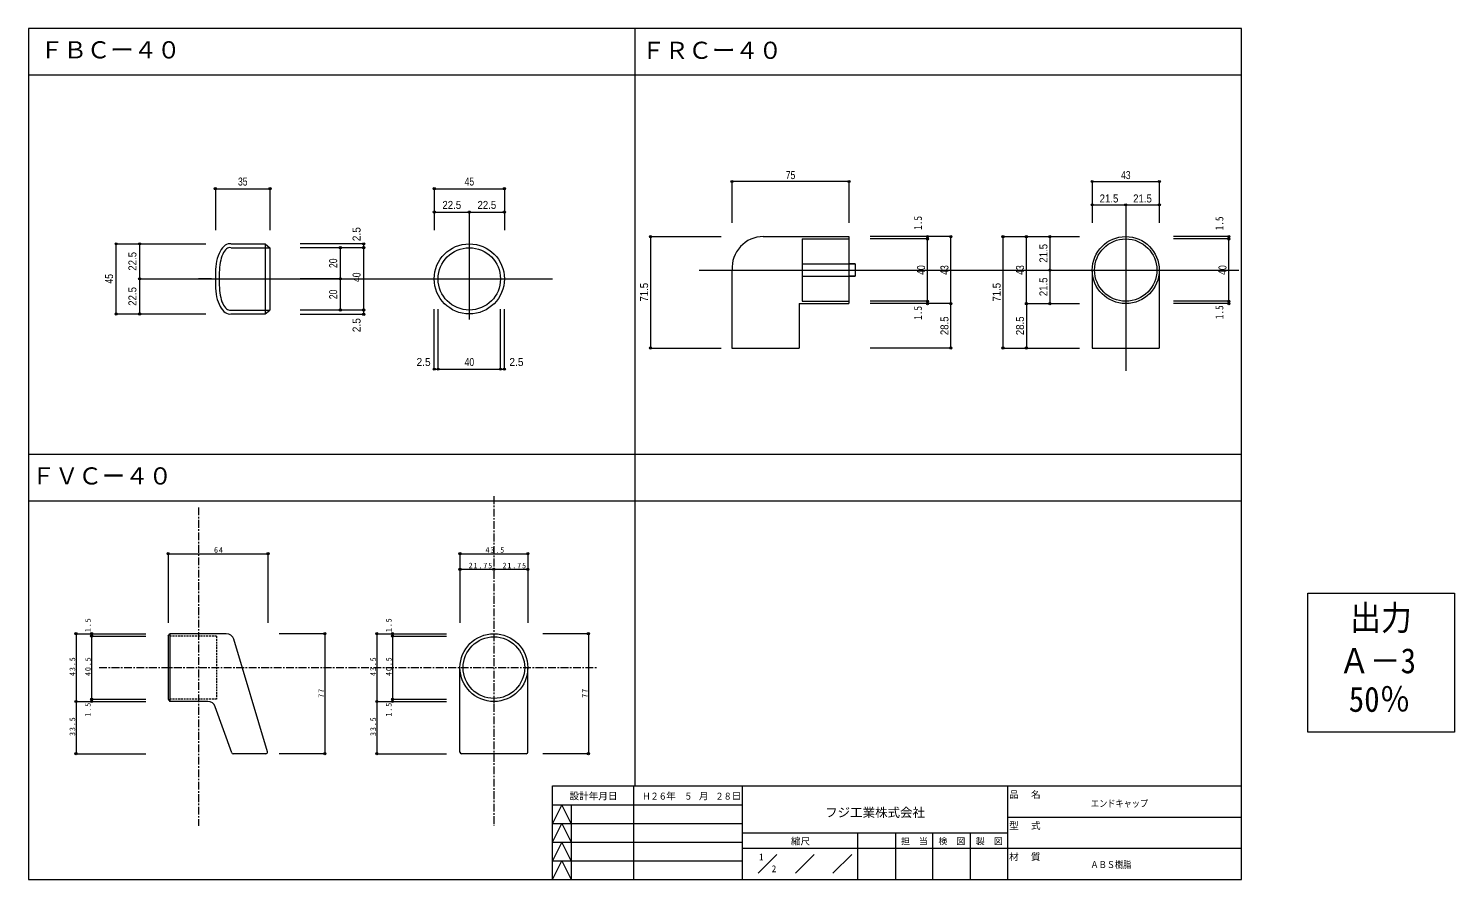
# Model space of a CAD drawing. Units: millimetres on the paper. Extents: x -394 to 521, y -271 to 275.
import ezdxf
from ezdxf.enums import TextEntityAlignment as Align

# ---------------------------------------------------------------- set-up
doc = ezdxf.new("R2010")
doc.units = ezdxf.units.MM
doc.header["$PDMODE"] = 32
doc.header["$PDSIZE"] = 1.4
doc.linetypes.add('CHAIN1', pattern=[8, 5, -1, 1, -1])
doc.linetypes.add('DASHED1', pattern=[1.8, 1.2, -0.6])
for name, color, linetype, lineweight in [('0-0', 3, 'Continuous', 9), ('1-0', 1, 'CHAIN1', 9), ('1-1', 4, 'Continuous', 18), ('1-A', 3, 'Continuous', 9)]:
    doc.layers.add(name, color=color, linetype=linetype, lineweight=lineweight)
doc.styles.add('HGPｺﾞｼｯｸM', font='')
doc.styles.add('ＭＳ ゴシック', font='')
doc.styles.get('HGPｺﾞｼｯｸM').set_extended_font_data('HGPｺﾞｼｯｸM')
doc.styles.get('ＭＳ ゴシック').set_extended_font_data('MS Gothic')

msp = doc.modelspace()

# ---------------------------------------------------------------- linework, layer by layer
at = {"layer": '0-0', "color": 7}
for p, q in [((-4.898, 275.219), (-4.898, -210.781)), ((384.102, 245.219), (-393.898, 245.219)), ((-242.023, 137.072), (-239.023, 134.572)), ((-242.023, 92.072), (-239.023, 94.572)), ((-393.898, 2.219), (384.102, 2.219)), ((-393.898, -27.781), (384.102, -27.781))]:
    msp.add_line(p, q, dxfattribs=at)
at = {"layer": '0-0'}
for p, q in [((57.326, 177.068), (57.326, 150.577)), ((132.326, 177.068), (57.326, 177.068)), ((57.326, 177.068), (57.326, 150.577)), ((132.326, 177.068), (132.326, 150.577)), ((132.326, 177.068), (132.326, 150.577)), ((288.377, 177.068), (288.377, 150.577)), ((288.377, 177.068), (331.377, 177.068)), ((288.377, 177.068), (288.377, 162.068)), ((331.377, 177.068), (331.377, 150.577)), ((331.377, 177.068), (331.377, 162.068)), ((-274.023, 172.426), (-274.023, 145.934)), ((-274.023, 172.426), (-274.023, 145.934)), ((-274.023, 172.426), (-239.023, 172.426)), ((-274.023, 172.426), (-274.023, 145.934)), ((-239.023, 172.426), (-239.023, 145.934)), ((-239.023, 172.426), (-239.023, 145.934)), ((-239.023, 172.426), (-239.023, 145.934)), ((-133.669, 172.426), (-133.669, 145.934)), ((-133.669, 172.426), (-88.669, 172.426)), ((-133.669, 172.426), (-133.669, 157.426)), ((-88.669, 172.426), (-88.669, 145.934)), ((-88.669, 172.426), (-88.669, 157.426)), ((-133.669, 157.426), (-111.169, 157.426)), ((-133.669, 157.426), (-133.669, 145.934)), ((-111.169, 157.426), (-111.169, 145.934)), ((288.377, 162.068), (309.877, 162.068)), ((288.377, 162.068), (288.377, 150.577)), ((309.877, 162.068), (309.877, 150.577)), ((309.877, 162.068), (331.377, 162.068)), ((331.377, 162.068), (331.377, 150.577)), ((5.039, 141.715), (50.456, 141.715)), ((5.039, 141.715), (5.039, 70.215)), ((5.039, 141.715), (50.456, 141.715)), ((197.698, 141.715), (146.005, 141.715)), ((182.698, 141.715), (146.005, 141.715)), ((182.698, 140.215), (146.005, 140.215)), ((182.698, 140.215), (146.005, 140.215)), ((182.698, 141.715), (182.698, 140.215)), ((197.698, 141.715), (182.698, 141.715)), ((182.698, 100.215), (182.698, 140.215)), ((197.698, 98.715), (197.698, 141.715)), ((231.181, 141.715), (280.322, 141.715)), ((231.181, 70.215), (231.181, 141.715)), ((231.181, 141.715), (246.181, 141.715)), ((246.181, 141.715), (280.322, 141.715)), ((246.181, 98.715), (246.181, 141.715)), ((246.181, 141.715), (261.181, 141.715)), ((261.181, 141.715), (261.181, 120.215)), ((261.181, 141.715), (280.322, 141.715)), ((376.033, 141.715), (340.423, 141.715)), ((376.033, 140.215), (340.423, 140.215)), ((376.033, 140.215), (340.423, 140.215)), ((376.033, 140.215), (340.423, 140.215)), ((376.033, 141.715), (376.033, 140.215)), ((376.033, 100.215), (376.033, 140.215)), ((-337.652, 137.072), (-280.27, 137.072)), ((-337.652, 137.072), (-322.652, 137.072)), ((-337.652, 92.072), (-337.652, 137.072)), ((-337.652, 137.072), (-322.652, 137.072)), ((-322.652, 137.072), (-322.652, 114.572)), ((-322.652, 137.072), (-280.27, 137.072)), ((-178.882, 137.072), (-219.625, 137.072)), ((-178.882, 137.072), (-219.625, 137.072)), ((-178.882, 134.572), (-219.625, 134.572)), ((-178.882, 134.572), (-219.625, 134.572)), ((-178.882, 134.572), (-219.625, 134.572)), ((-193.882, 134.572), (-219.625, 134.572)), ((-193.882, 114.572), (-193.882, 134.572)), ((-178.882, 134.572), (-178.882, 137.072)), ((-178.882, 91.822), (-178.882, 134.572)), ((261.181, 120.215), (280.322, 120.215)), ((-322.652, 114.572), (-280.27, 114.572)), ((-193.882, 114.572), (-219.625, 114.572)), ((-193.882, 94.572), (-193.882, 114.572)), ((-337.652, 92.072), (-280.27, 92.072)), ((-337.652, 92.072), (-322.652, 92.072)), ((-337.652, 92.072), (-322.652, 92.072)), ((-178.882, 94.572), (-219.625, 94.572)), ((-178.882, 94.572), (-219.625, 94.572)), ((-193.882, 94.572), (-219.625, 94.572)), ((-178.882, 91.822), (-219.625, 91.822)), ((-133.669, 56.629), (-133.669, 95.05)), ((-133.669, 56.629), (-133.669, 95.05)), ((-131.169, 56.629), (-131.169, 95.05)), ((-131.169, 56.629), (-131.169, 95.05)), ((-91.169, 56.629), (-91.169, 95.05)), ((-91.169, 56.629), (-91.169, 95.05)), ((-88.669, 56.629), (-88.669, 95.05)), ((182.698, 100.215), (146.005, 100.215)), ((182.698, 100.215), (146.005, 100.215)), ((197.698, 98.715), (146.005, 98.715)), ((197.698, 98.715), (146.005, 98.715)), ((197.698, 98.715), (146.005, 98.715)), ((197.698, 98.715), (182.698, 98.715)), ((197.698, 70.215), (197.698, 98.715)), ((246.181, 98.715), (280.322, 98.715)), ((246.181, 98.715), (261.181, 98.715)), ((246.181, 98.715), (246.181, 70.215)), ((246.181, 98.715), (261.181, 98.715)), ((376.033, 100.215), (340.423, 100.215)), ((376.033, 100.215), (340.423, 100.215)), ((376.033, 100.215), (340.423, 100.215)), ((376.033, 98.715), (340.423, 98.715)), ((376.033, 100.215), (376.033, 98.715)), ((5.039, 70.215), (50.456, 70.215)), ((197.698, 70.215), (146.005, 70.215)), ((197.698, 70.215), (146.005, 70.215)), ((231.181, 70.215), (280.322, 70.215)), ((231.181, 70.215), (246.181, 70.215)), ((246.181, 70.215), (280.322, 70.215)), ((246.181, 70.215), (261.181, 70.215)), ((-133.669, 56.629), (-131.169, 56.629)), ((-131.169, 56.629), (-88.669, 56.629))]:
    msp.add_line(p, q, dxfattribs=at)
at = {"layer": '0-0', "color": 1}
for p, q in [((-111.169, 157.426), (-111.169, 88.572)), ((309.877, 162.068), (309.877, 55.551)), ((36.364, 120.215), (382.388, 120.215)), ((-322.652, 114.572), (-57.849, 114.572))]:
    msp.add_line(p, q, dxfattribs=at)
at = {"layer": '0-0', "color": 4, "lineweight": 18}
for p, q in [((77.368, 141.715), (132.326, 141.715)), ((102.326, 140.215), (132.326, 140.215)), ((102.326, 140.215), (102.326, 100.215)), ((132.326, 141.715), (132.326, 98.715)), ((-264.023, 137.072), (-242.023, 137.072)), ((-264.023, 134.572), (-239.023, 134.572)), ((-242.023, 137.072), (-242.023, 92.072)), ((-239.023, 134.572), (-239.023, 94.572)), ((57.326, 120.221), (57.326, 70.215)), ((102.326, 124.215), (136.326, 124.215)), ((136.326, 124.215), (132.326, 124.215)), ((136.326, 124.215), (136.326, 116.215)), ((331.377, 120.215), (331.377, 70.215)), ((-276.577, 114.572), (-284.864, 114.572)), ((-274.023, 118.622), (-274.023, 110.522)), ((-271.523, 118.623), (-271.523, 110.522)), ((102.326, 116.215), (136.326, 116.215)), ((136.326, 116.215), (132.326, 116.215)), ((-264.023, 94.572), (-239.023, 94.572)), ((-264.023, 92.072), (-242.023, 92.072)), ((100.326, 98.715), (132.326, 98.715)), ((100.326, 98.715), (100.326, 70.215)), ((102.326, 100.215), (132.326, 100.215)), ((57.326, 70.215), (100.326, 70.215))]:
    msp.add_line(p, q, dxfattribs=at)
at = {"layer": '0-0', "color": 7, "lineweight": 18}
for p, q in [((-5.898, -210.781), (-5.898, -270.781)), ((64.102, -270.781), (64.102, -210.781)), ((234.102, -210.781), (234.102, -270.781)), ((-57.898, -222.781), (64.102, -222.781)), ((-45.898, -222.781), (-45.898, -270.781)), ((-57.898, -234.781), (64.102, -234.781)), ((234.102, -230.781), (384.102, -230.781)), ((-57.898, -246.781), (64.102, -246.781)), ((64.102, -240.781), (234.102, -240.781)), ((138.102, -270.781), (138.102, -240.781)), ((162.102, -240.781), (162.102, -270.781)), ((186.102, -270.781), (186.102, -240.781)), ((210.102, -240.781), (210.102, -270.781)), ((64.102, -250.781), (234.102, -250.781)), ((74.102, -266.781), (86.102, -254.781)), ((98.102, -266.781), (110.102, -254.781)), ((122.102, -266.781), (134.102, -254.781)), ((234.102, -250.781), (384.102, -250.781)), ((-57.898, -258.781), (64.102, -258.781))]:
    msp.add_line(p, q, dxfattribs=at)
msp.add_lwpolyline([(-393.898, -270.781), (384.102, -270.781), (384.102, 275.219), (-393.898, 275.219)], close=True, dxfattribs=at)
at = {"layer": '0-0'}
for points in [[(-111.169, 157.426), (-88.669, 157.426), (-88.669, 145.934)], [(261.181, 120.215), (261.181, 98.715), (280.322, 98.715)], [(-322.652, 114.572), (-322.652, 92.072), (-280.27, 92.072)], [(182.698, 100.215), (182.698, 98.715), (146.005, 98.715)]]:
    msp.add_lwpolyline(points, dxfattribs=at)
at = {"layer": '0-0', "color": 4, "lineweight": 18}
msp.add_lwpolyline([(288.377, 120.215), (288.377, 70.215), (331.377, 70.215)], dxfattribs=at)
at = {"layer": '0-0', "color": 7}
msp.add_lwpolyline([(426.573, -87.144), (520.739, -87.144), (520.739, -176.265), (426.573, -176.265)], close=True, dxfattribs=at)
at = {"layer": '0-0', "color": 7, "lineweight": 18}
for points in [[(-57.898, -270.781), (-57.898, -210.781), (384.102, -210.781)], [(-45.898, -234.781), (-51.898, -222.781), (-57.898, -234.781)], [(-57.898, -246.781), (-51.898, -234.781), (-45.898, -246.781)], [(-45.898, -258.781), (-51.898, -246.781), (-57.898, -258.781)], [(-57.898, -270.781), (-51.898, -258.781), (-45.898, -270.781)]]:
    msp.add_lwpolyline(points, dxfattribs=at)
at = {"layer": '0-0', "color": 4, "lineweight": 18}
for centre, radius in [((309.877, 120.215), 21.5), ((309.877, 120.215), 20), ((-111.169, 114.572), 22.5), ((-111.169, 114.572), 20)]:
    msp.add_circle(centre, radius, dxfattribs=at)
msp.add_arc((77.368, 121.672), 20, 90, 184.16037, dxfattribs=at)
for centre, major_axis, ratio, start_param, end_param in [((-264.773, 118.633), (0, 18.5), 0.5, 6.2022812, 7.8545499), ((-264.773, 118.633), (0, 16), 0.421875, 6.2022812, 7.8546), ((-264.773, 110.512), (0, -18.5), 0.5, 4.7118207, 6.3640894), ((-264.773, 110.512), (0, -16), 0.421875, 4.7117706, 6.3640894)]:
    msp.add_ellipse(centre, major_axis=major_axis, ratio=ratio, start_param=start_param, end_param=end_param, dxfattribs=at)
at = {"layer": '0-0'}
for p in [(57.326, 177.068), (132.326, 177.068), (288.377, 177.068), (331.377, 177.068), (-274.023, 172.426), (-239.023, 172.426), (-133.669, 172.426), (-88.669, 172.426), (-133.669, 157.426), (-111.169, 157.426), (-88.669, 157.426), (288.377, 162.068), (309.877, 162.068), (331.377, 162.068), (-337.652, 137.072), (-322.652, 137.072), (-178.882, 137.072), (5.039, 141.715), (182.698, 141.715), (182.698, 140.215), (197.698, 141.715), (197.698, 141.715), (231.181, 141.715), (231.181, 141.715), (246.181, 141.715), (246.181, 141.715), (261.181, 141.715), (261.181, 141.715), (376.033, 141.715), (376.033, 140.215), (-193.882, 134.572), (-178.882, 134.572), (261.181, 120.215), (-322.652, 114.572), (-193.882, 114.572), (182.698, 100.215), (376.033, 100.215), (-337.652, 92.072), (-322.652, 92.072), (-193.882, 94.572), (-178.882, 94.572), (-178.882, 91.822), (182.698, 98.715), (197.698, 98.715), (246.181, 98.715), (261.181, 98.715), (376.033, 98.715), (5.039, 70.215), (197.698, 70.215), (231.181, 70.215), (246.181, 70.215), (-133.669, 56.629), (-131.169, 56.629), (-91.169, 56.629), (-88.669, 56.629)]:
    msp.add_point(p, dxfattribs=at)
at = {"layer": '1-0'}
for p, q in [((-95.401, -24.874), (-95.401, -158.197)), ((-284.955, -32.109), (-284.955, -236.318)), ((-348.623, -134.844), (-28.84, -134.844)), ((-95.401, -158.197), (-95.401, -236.318))]:
    msp.add_line(p, q, dxfattribs=at)
at = {"layer": '1-1', "color": 3, "lineweight": 9}
for p, q in [((-117.151, -71.735), (-95.401, -71.735)), ((-95.401, -71.735), (-73.651, -71.735))]:
    msp.add_line(p, q, dxfattribs=at)
at = {"layer": '1-1'}
for p, q in [((-304.312, -114.594), (-303.312, -113.094)), ((-304.312, -114.594), (-304.312, -155.094)), ((-303.312, -113.094), (-303.312, -156.594)), ((-267.037, -113.094), (-303.312, -113.094)), ((-240.696, -188.808), (-262.246, -116.663)), ((-117.151, -189.094), (-117.151, -134.844)), ((-73.651, -189.094), (-73.651, -134.844)), ((-304.312, -155.094), (-303.312, -156.594)), ((-278.832, -156.594), (-303.312, -156.594)), ((-263.549, -189.432), (-274.125, -159.908)), ((-241.654, -190.094), (-262.608, -190.094)), ((-74.651, -190.094), (-116.151, -190.094))]:
    msp.add_line(p, q, dxfattribs=at)
at = {"layer": '1-1', "linetype": 'DASHED1'}
msp.add_line((-273.312, -114.594), (-304.312, -114.594), dxfattribs=at)
msp.add_lwpolyline([(-273.312, -114.594), (-273.312, -155.094), (-304.312, -155.094)], dxfattribs=at)
at = {"layer": '1-1'}
for radius in [21.75, 19.75]:
    msp.add_circle((-95.401, -134.844), radius, dxfattribs=at)
for centre, radius, start, end in [((-267.037, -118.094), 5, 16.63095, 90), ((-278.832, -161.594), 5, 19.70798, 90), ((-262.608, -189.094), 1, 199.70798, 270), ((-241.654, -189.094), 1, 270, 16.63095), ((-116.151, -189.094), 1, 180, 270), ((-74.651, -189.094), 1, 270, 0)]:
    msp.add_arc(centre, radius, start, end, dxfattribs=at)
at = {"layer": '1-1', "color": 3}
for p in [(-117.151, -71.735), (-95.401, -71.735), (-73.651, -71.735)]:
    msp.add_point(p, dxfattribs=at)
at = {"layer": '1-A'}
for p, q in [((-304.312, -61.735), (-240.312, -61.735)), ((-304.312, -61.735), (-304.312, -106.111)), ((-240.312, -61.735), (-240.312, -106.111)), ((-117.151, -61.735), (-73.651, -61.735)), ((-117.151, -61.735), (-117.151, -106.111)), ((-73.651, -61.735), (-73.651, -106.111)), ((-363.414, -113.094), (-363.414, -156.594)), ((-363.414, -113.094), (-318.685, -113.094)), ((-353.414, -113.094), (-353.414, -114.594)), ((-353.414, -113.094), (-318.685, -113.094)), ((-353.414, -114.594), (-318.685, -114.594)), ((-353.414, -114.594), (-353.414, -155.094)), ((-203.809, -113.094), (-233.124, -113.094)), ((-203.809, -113.094), (-203.809, -190.094)), ((-170.449, -113.094), (-170.449, -156.594)), ((-170.449, -113.094), (-125.72, -113.094)), ((-160.449, -113.094), (-160.449, -114.594)), ((-160.449, -113.094), (-125.72, -113.094)), ((-160.449, -114.594), (-125.72, -114.594)), ((-160.449, -114.594), (-160.449, -155.094)), ((-34.788, -113.094), (-64.103, -113.094)), ((-34.788, -113.094), (-34.788, -190.094)), ((-353.414, -155.094), (-318.685, -155.094)), ((-353.414, -155.094), (-353.414, -156.594)), ((-160.449, -155.094), (-125.72, -155.094)), ((-160.449, -155.094), (-160.449, -156.594)), ((-363.414, -156.594), (-318.685, -156.594)), ((-363.414, -156.594), (-363.414, -190.094)), ((-353.414, -156.594), (-318.685, -156.594)), ((-170.449, -156.594), (-125.72, -156.594)), ((-170.449, -156.594), (-170.449, -190.094)), ((-160.449, -156.594), (-125.72, -156.594)), ((-363.414, -190.094), (-318.685, -190.094)), ((-203.809, -190.094), (-233.124, -190.094)), ((-170.449, -190.094), (-125.72, -190.094)), ((-34.788, -190.094), (-64.103, -190.094))]:
    msp.add_line(p, q, dxfattribs=at)
for p in [(-304.312, -61.735), (-240.312, -61.735), (-117.151, -61.735), (-73.651, -61.735), (-363.414, -113.094), (-353.414, -113.094), (-353.414, -114.594), (-203.809, -113.094), (-170.449, -113.094), (-160.449, -113.094), (-160.449, -114.594), (-34.788, -113.094), (-353.414, -155.094), (-160.449, -155.094), (-363.414, -156.594), (-353.414, -156.594), (-170.449, -156.594), (-160.449, -156.594), (-363.414, -190.094), (-203.809, -190.094), (-170.449, -190.094), (-34.788, -190.094)]:
    msp.add_point(p, dxfattribs=at)

# ---------------------------------------------------------------- texts
at = {"layer": '0-0', "style": 'ＭＳ ゴシック'}
for s, p in [('ＦＢＣー４０', (-386.465, 252.74)), ('ＦＲＣー４０', (-0.599, 252.442)), ('ＦＶＣー４０', (-391.878, -20.65))]:
    msp.add_text(s, height=11, dxfattribs=at).set_placement(p, align=Align.BOTTOM_LEFT)
at = {"layer": '0-0'}
for s, height, style, width, p in [('75', 5.132, 'HGPｺﾞｼｯｸM', 0.8, (91.826, 177.068)), ('43', 5.132, 'HGPｺﾞｼｯｸM', 0.8, (306.877, 177.068)), ('35', 5.132, 'HGPｺﾞｼｯｸM', 0.8, (-259.523, 172.926)), ('45', 5.132, 'HGPｺﾞｼｯｸM', 0.8, (-114.169, 172.926)), ('22.5', 5.132, 'HGPｺﾞｼｯｸM', 0.9, (-128.419, 157.926)), ('22.5', 5.132, 'HGPｺﾞｼｯｸM', 0.9, (-105.919, 157.926)), ('21.5', 5.132, 'HGPｺﾞｼｯｸM', 0.9, (293.127, 162.068)), ('21.5', 5.132, 'HGPｺﾞｼｯｸM', 0.9, (314.627, 162.068)), ('2.5', 5.132, 'HGPｺﾞｼｯｸM', 0.95, (-145.025, 57.129)), ('40', 5.132, 'HGPｺﾞｼｯｸM', 0.8, (-114.169, 57.129)), ('2.5', 5.132, 'HGPｺﾞｼｯｸM', 0.95, (-85.465, 57.129)), ('Ｈ２６', 4.399, 'ＭＳ ゴシック', 0.85, (-0.174, -220.884)), ('５', 4.399, 'ＭＳ ゴシック', 0.85, (26.702, -220.884)), ('２８', 4.399, 'ＭＳ ゴシック', 0.85, (46.694, -220.884)), ('エンドキャップ', 4.399, 'ＭＳ ゴシック', 0.85, (287.585, -225.537)), ('ＡＢＳ樹脂', 4.399, 'ＭＳ ゴシック', 0.85, (287.261, -264.755))]:
    msp.add_text(s, height=height, dxfattribs=dict(at, style=style, width=width)).set_placement(p, align=Align.BOTTOM_LEFT)
for s, style, width, p in [('2.5', 'HGPｺﾞｼｯｸM', 0.95, (-179.382, 138.734)), ('1.5', 'ＭＳ ゴシック', 0.85, (180.698, 146.034)), ('1.5', 'ＭＳ ゴシック', 0.85, (374.033, 145.714)), ('22.5', 'HGPｺﾞｼｯｸM', 0.9, (-323.152, 119.822)), ('21.5', 'HGPｺﾞｼｯｸM', 0.9, (261.181, 124.965)), ('20', 'HGPｺﾞｼｯｸM', 0.8, (-194.382, 121.572)), ('40', 'HGPｺﾞｼｯｸM', 0.8, (182.698, 117.215)), ('43', 'HGPｺﾞｼｯｸM', 0.8, (197.698, 117.215)), ('43', 'HGPｺﾞｼｯｸM', 0.8, (246.181, 117.215)), ('40', 'HGPｺﾞｼｯｸM', 0.8, (376.033, 117.215)), ('45', 'HGPｺﾞｼｯｸM', 0.8, (-338.152, 111.572)), ('40', 'HGPｺﾞｼｯｸM', 0.8, (-179.382, 112.572)), ('71.5', 'HGPｺﾞｼｯｸM', 0.9, (5.039, 99.965)), ('71.5', 'HGPｺﾞｼｯｸM', 0.9, (231.181, 99.965)), ('21.5', 'HGPｺﾞｼｯｸM', 0.9, (261.181, 103.465)), ('22.5', 'HGPｺﾞｼｯｸM', 0.9, (-323.152, 97.322)), ('20', 'HGPｺﾞｼｯｸM', 0.8, (-194.382, 101.572)), ('1.5', 'ＭＳ ゴシック', 0.85, (180.698, 88.315)), ('1.5', 'ＭＳ ゴシック', 0.85, (374.033, 88.715)), ('2.5', 'HGPｺﾞｼｯｸM', 0.95, (-179.382, 80.35)), ('28.5', 'HGPｺﾞｼｯｸM', 0.9, (197.698, 78.465)), ('28.5', 'HGPｺﾞｼｯｸM', 0.9, (246.181, 78.465))]:
    msp.add_text(s, height=5.132, rotation=90, dxfattribs=dict(at, style=style, width=width)).set_placement(p, align=Align.BOTTOM_LEFT)
at = {"layer": '0-0', "color": 7, "style": 'ＭＳ ゴシック', "width": 0.9}
for s, p in [('出力', (453.794, -115.78)), ('Ａ－3', (446.594, -143.317)), ('50％', (452.94, -168.044))]:
    msp.add_text(s, height=16.13, dxfattribs=at).set_placement(p, align=Align.BOTTOM_LEFT)
at = {"layer": '0-0', "color": 7, "style": 'ＭＳ ゴシック'}
for s, height, p in [('設計年月日', 4.399, (-46.898, -220.781)), ('年', 4.399, (15.102, -220.781)), ('月', 4.399, (36.102, -220.781)), ('日', 4.399, (57.102, -220.781)), ('品', 4.399, (235.102, -219.781)), ('名', 4.399, (249.102, -219.781)), ('フジ工業株式会社', 5.865, (117.102, -232.448)), ('型', 4.399, (235.102, -239.781)), ('式', 4.399, (249.102, -239.781)), ('縮尺', 4.399, (95.102, -249.781)), ('担\u3000当', 4.106, (165.702, -249.515)), ('検\u3000図', 4.106, (189.702, -249.515)), ('製\u3000図', 4.106, (213.702, -249.515)), ('1', 4.399, (74.603, -259.818)), ('材', 4.399, (235.102, -259.781)), ('質', 4.399, (249.102, -259.781)), ('2', 4.399, (82.749, -267.41))]:
    msp.add_text(s, height=height, dxfattribs=at).set_placement(p, align=Align.BOTTOM_LEFT)
at = {"layer": '1-1', "color": 3, "char_height": 3.666, "attachment_point": 7, "style": 'ＭＳ ゴシック'}
for insert in [(-111.651, -71.235), (-89.901, -71.235)]:
    msp.add_mtext('\\T1.22;\\W0.9;21.75', dxfattribs=dict(at, insert=insert))
at = {"layer": '1-A', "char_height": 3.666, "attachment_point": 7, "style": 'ＭＳ ゴシック'}
for s, insert in [('\\T1.21;\\W0.95;64', (-274.937, -61.235)), ('\\T1.22;\\W0.9;43.5', (-100.776, -61.235))]:
    msp.add_mtext(s, dxfattribs=dict(at, insert=insert))
at = {"layer": '1-A', "char_height": 3.666, "attachment_point": 7, "rotation": 90, "style": 'ＭＳ ゴシック'}
for s, insert in [('\\T1.21;\\W0.95;1.5', (-353.914, -112.089)), ('\\T1.21;\\W0.95;1.5', (-160.949, -112.089)), ('\\T1.22;\\W0.9;43.5', (-363.914, -140.219)), ('\\T1.22;\\W0.9;40.5', (-353.914, -140.219)), ('\\T1.22;\\W0.9;43.5', (-170.949, -140.219)), ('\\T1.22;\\W0.9;40.5', (-160.949, -140.219)), ('\\T1.21;\\W0.95;77', (-204.309, -154.219)), ('\\T1.21;\\W0.95;77', (-35.288, -154.219)), ('\\T1.21;\\W0.95;1.5', (-353.914, -166.279)), ('\\T1.21;\\W0.95;1.5', (-160.949, -166.279)), ('\\T1.22;\\W0.9;33.5', (-363.914, -178.719)), ('\\T1.22;\\W0.9;33.5', (-170.949, -178.719))]:
    msp.add_mtext(s, dxfattribs=dict(at, insert=insert))

doc.saveas('drawing.dxf')
